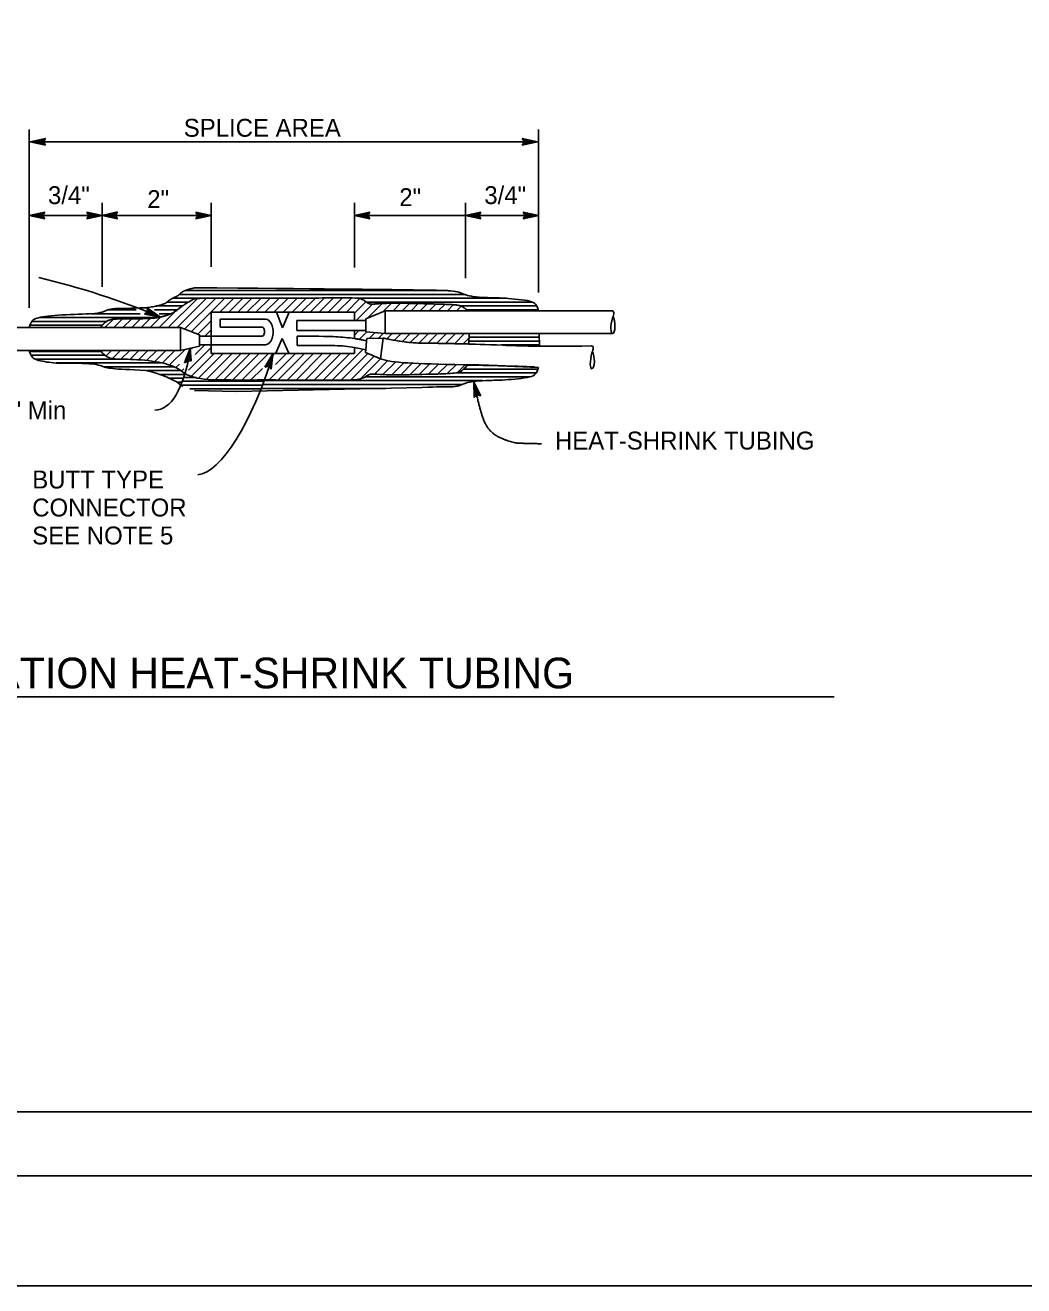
# Model space of a CAD drawing. Extents: x -893 to 867, y -474 to 712.
# Drawn here: x -132.4 to 258, y -474 to 18.4 of the extents above; entities that cross this region are included whole.
import ezdxf

# ---------------------------------------------------------------- set-up
doc = ezdxf.new("R2010")
doc.units = 0
for name, color, linetype in [('56 Stage 3 Anno', 7, 'Continuous'), ('57 Undefined', 7, 'Continuous'), ('60 Nongeo Data', 7, 'Continuous'), ('border_PLOTTING-ELEMENTS', 7, 'Continuous'), ('border_rw_22x34_Cut_Lines', 7, 'Continuous'), ('border_SHEET', 7, 'Continuous')]:
    doc.layers.add(name, color=color, linetype=linetype)

msp = doc.modelspace()

# ---------------------------------------------------------------- linework, layer by layer
at = {"layer": '56 Stage 3 Anno'}
for p, q in [((-130.77, -91.96), (-130.77, -22.29)), ((68.26, -86.01), (68.26, -22.29)), ((68.26, -27.12), (-130.77, -27.12)), ((-130.44, -27.12), (-124.44, -25.79)), ((-124.44, -28.46), (-130.44, -27.12)), ((-130.44, -27.12), (-130.44, -27.12)), ((-124.65, -28.11), (-129.06, -27.12)), ((-129.04, -27.12), (-124.67, -26.15)), ((-127.67, -27.12), (-124.85, -26.5)), ((-124.89, -27.75), (-127.67, -27.12)), ((-126.29, -27.12), (-125.08, -26.86)), ((-125.06, -27.4), (-126.29, -27.12)), ((-124.44, -25.79), (-125.24, -27.12)), ((-125.24, -27.12), (-124.44, -28.46)), ((-124.44, -25.79), (-124.44, -25.79)), ((-124.44, -28.46), (-124.44, -28.46)), ((67.93, -27.12), (61.93, -25.79)), ((61.93, -25.79), (61.93, -25.79)), ((61.93, -25.79), (62.73, -27.12)), ((62.73, -27.12), (61.93, -28.46)), ((61.93, -28.46), (67.93, -27.12)), ((61.93, -28.46), (61.93, -28.46)), ((62.14, -28.11), (66.55, -27.12)), ((66.54, -27.12), (62.16, -26.15)), ((65.16, -27.12), (62.34, -26.5)), ((62.38, -27.75), (65.16, -27.12)), ((62.55, -27.4), (63.78, -27.12)), ((63.78, -27.12), (62.57, -26.86)), ((67.93, -27.12), (67.93, -27.12)), ((-102.26, -83.83), (-102.26, -50.9)), ((-59.67, -76.02), (-59.67, -50.9)), ((-3.67, -76.25), (-3.67, -50.9)), ((39.75, -80.35), (39.75, -50.9)), ((-124.77, -54.56), (-130.77, -55.9)), ((-130.77, -55.9), (-124.77, -54.57)), ((-101.37, -55.9), (-130.77, -55.9)), ((-130.77, -55.9), (-130.77, -55.9)), ((-130.77, -55.9), (-124.77, -57.23)), ((-130.77, -55.9), (-102.26, -55.9)), ((-124.77, -57.24), (-130.77, -55.9)), ((-130.77, -55.9), (-130.77, -55.9)), ((-124.99, -54.92), (-129.39, -55.9)), ((-124.99, -56.89), (-129.39, -55.9)), ((-129.38, -55.9), (-125, -54.93)), ((-129.38, -55.91), (-125, -56.87)), ((-125.22, -55.28), (-128.01, -55.9)), ((-128.01, -55.9), (-125.18, -55.28)), ((-128.01, -55.9), (-125.18, -56.53)), ((-125.22, -56.53), (-128.01, -55.9)), ((-125.4, -55.62), (-126.63, -55.9)), ((-126.63, -55.9), (-125.42, -55.64)), ((-126.63, -55.9), (-125.42, -56.17)), ((-125.4, -56.18), (-126.63, -55.9)), ((-125.57, -55.9), (-124.77, -54.56)), ((-124.77, -54.57), (-125.57, -55.9)), ((-124.77, -57.23), (-125.57, -55.9)), ((-125.57, -55.9), (-124.77, -57.24)), ((-124.77, -54.56), (-124.77, -54.56)), ((-124.77, -54.57), (-124.77, -54.57)), ((-124.77, -57.23), (-124.77, -57.23)), ((-124.77, -57.24), (-124.77, -57.24)), ((-107.46, -55.9), (-108.26, -54.56)), ((-108.26, -54.56), (-108.26, -54.56)), ((-108.26, -54.56), (-102.26, -55.9)), ((-102.26, -55.9), (-108.26, -57.23)), ((-108.26, -57.23), (-107.46, -55.9)), ((-108.26, -57.23), (-108.26, -57.23)), ((-108.04, -54.92), (-103.64, -55.9)), ((-103.65, -55.91), (-108.02, -56.87)), ((-105.02, -55.9), (-107.85, -56.53)), ((-107.81, -55.28), (-105.02, -55.9)), ((-107.63, -55.62), (-106.4, -55.9)), ((-106.4, -55.9), (-107.61, -56.17)), ((-96.27, -54.52), (-102.27, -55.86)), ((-102.27, -55.86), (-102.27, -55.86)), ((-102.27, -55.86), (-96.27, -57.19)), ((-102.26, -55.9), (-102.26, -55.9)), ((-59.67, -55.9), (-101.37, -55.9)), ((-96.48, -54.88), (-100.89, -55.86)), ((-100.87, -55.86), (-96.5, -56.83)), ((-96.72, -55.24), (-99.5, -55.86)), ((-99.5, -55.86), (-96.68, -56.48)), ((-96.89, -55.58), (-98.12, -55.86)), ((-98.12, -55.86), (-96.91, -56.12)), ((-97.07, -55.86), (-96.27, -54.52)), ((-96.27, -57.19), (-97.07, -55.86)), ((-96.27, -54.52), (-96.27, -54.52)), ((-96.27, -57.19), (-96.27, -57.19)), ((-59.67, -55.9), (-65.67, -54.57)), ((-65.67, -54.57), (-65.67, -54.57)), ((-65.67, -54.57), (-64.87, -55.9)), ((-64.87, -55.9), (-65.67, -57.24)), ((-65.67, -57.24), (-59.67, -55.9)), ((-65.67, -57.24), (-65.67, -57.24)), ((-65.46, -56.89), (-61.05, -55.9)), ((-61.06, -55.9), (-65.44, -54.93)), ((-62.44, -55.9), (-65.26, -55.28)), ((-65.22, -56.53), (-62.44, -55.9)), ((-65.05, -56.18), (-63.82, -55.9)), ((-63.82, -55.9), (-65.03, -55.64)), ((-59.67, -55.9), (-59.67, -55.9)), ((2.33, -54.56), (-3.67, -55.9)), ((39.75, -55.9), (-3.67, -55.9)), ((-3.67, -55.9), (-3.67, -55.9)), ((-3.67, -55.9), (2.33, -57.23)), ((2.11, -54.92), (-2.29, -55.9)), ((-2.28, -55.91), (2.09, -56.87)), ((1.88, -55.28), (-0.91, -55.9)), ((-0.91, -55.9), (1.92, -56.53)), ((1.7, -55.62), (0.47, -55.9)), ((0.47, -55.9), (1.68, -56.17)), ((1.53, -55.9), (2.33, -54.56)), ((2.33, -57.23), (1.53, -55.9)), ((2.33, -54.56), (2.33, -54.56)), ((2.33, -57.23), (2.33, -57.23)), ((45.75, -54.56), (39.75, -55.9)), ((68.26, -55.9), (39.75, -55.9)), ((39.75, -55.9), (39.75, -55.9)), ((39.75, -55.9), (45.75, -57.23)), ((45.53, -54.92), (41.13, -55.9)), ((41.14, -55.91), (45.52, -56.87)), ((45.3, -55.28), (42.51, -55.9)), ((42.51, -55.9), (45.34, -56.53)), ((45.12, -55.62), (43.89, -55.9)), ((43.89, -55.9), (45.1, -56.17)), ((44.95, -55.9), (45.75, -54.56)), ((45.75, -57.23), (44.95, -55.9)), ((45.75, -54.56), (45.75, -54.56)), ((45.75, -57.23), (45.75, -57.23)), ((68.26, -55.9), (62.26, -54.57)), ((62.26, -54.57), (62.26, -54.57)), ((62.26, -54.57), (63.06, -55.9)), ((63.06, -55.9), (62.26, -57.24)), ((62.26, -57.24), (68.26, -55.9)), ((62.26, -57.24), (62.26, -57.24)), ((62.48, -56.89), (66.88, -55.9)), ((66.87, -55.9), (62.5, -54.93)), ((65.5, -55.9), (62.67, -55.28)), ((62.71, -56.53), (65.5, -55.9)), ((62.89, -56.18), (64.12, -55.9)), ((64.12, -55.9), (62.91, -55.64)), ((68.26, -55.9), (68.26, -55.9)), ((-67.9, -107.71), (-70.15, -113.43)), ((-67.52, -112.75), (-67.9, -107.71)), ((-67.9, -107.71), (-67.9, -107.71)), ((-70.15, -113.43), (-68.71, -112.85)), ((-68.12, -109.09), (-69.76, -113.26)), ((-68.33, -110.44), (-69.39, -113.14)), ((-68.55, -111.81), (-69, -112.96)), ((-68.71, -112.85), (-67.52, -112.75)), ((-68.47, -111.97), (-68.55, -111.81)), ((-68.15, -112.2), (-68.33, -110.44)), ((-67.83, -112.48), (-68.11, -109.08)), ((-67.52, -112.75), (-67.52, -112.75)), ((-35.53, -109.89), (-38.76, -115.12)), ((-35.99, -111.2), (-38.34, -115.02)), ((-36.44, -112.5), (-37.96, -114.96)), ((-36.77, -115.34), (-36.44, -112.5)), ((-36.5, -115.68), (-35.98, -111.19)), ((-36.24, -116), (-35.53, -109.89)), ((-35.53, -109.89), (-35.53, -109.89)), ((-70.15, -113.43), (-70.15, -113.43)), ((-38.76, -115.12), (-37.24, -114.8)), ((-38.76, -115.12), (-38.76, -115.12)), ((-36.89, -113.81), (-37.54, -114.86)), ((-37.24, -114.8), (-36.24, -116)), ((-37.04, -115.06), (-36.89, -113.81)), ((-36.24, -116), (-36.24, -116)), ((45.71, -126.39), (42.98, -120.88)), ((42.98, -120.88), (42.98, -120.88)), ((42.98, -120.88), (43.12, -127.03)), ((45.31, -126.27), (43.31, -122.22)), ((43.31, -122.23), (43.41, -126.71)), ((43.12, -127.03), (44.22, -125.93)), ((43.12, -127.03), (43.12, -127.03)), ((44.91, -126.12), (43.64, -123.57)), ((43.64, -123.57), (43.7, -126.46)), ((44.53, -126.04), (43.97, -124.91)), ((43.97, -124.91), (44, -126.14)), ((44.22, -125.93), (45.71, -126.39)), ((45.71, -126.39), (45.71, -126.39))]:
    msp.add_line(p, q, dxfattribs=at)
for centre, major_axis, ratio, start_param, end_param in [((-93.06, -48.86), (12.38, -83.04), 0.28858, 6.242126, 7.003795), ((-50.93, -96.16), (15.99, 60.84), 0.298222, 3.247076, 4.562735)]:
    msp.add_ellipse(centre, major_axis=major_axis, ratio=ratio, start_param=start_param, end_param=end_param, dxfattribs=at)
msp.add_open_spline([(43.21, -121.47), (44.85, -130.42), (48.69, -140.77), (58.34, -144.91), (63.75, -144.91), (69.46, -145.1)], degree=2, dxfattribs=at)
at = {"layer": '57 Undefined'}
msp.add_line((-329.08, -243.99), (183.86, -243.99), dxfattribs=at)
at = {"layer": '60 Nongeo Data'}
for p, q in [((-76.5, -99.72), (-65.31, -88.53)), ((-74.69, -88.26), (-61.57, -88.26)), ((-72.97, -99.72), (-61.51, -88.26)), ((-72.19, -86.76), (39.39, -86.76)), ((-70.06, -100.35), (-57.9, -88.19)), ((-69.73, -85.26), (32.69, -85.26)), ((-67.49, -101.31), (-54.35, -88.18)), ((-66.21, -84.13), (-66.21, -84.13)), ((-56.35, -93.71), (-50.81, -88.17)), ((-52.81, -93.71), (-47.28, -88.18)), ((-49.28, -93.71), (-43.75, -88.18)), ((-45.74, -93.71), (-40.21, -88.18)), ((-42.21, -93.71), (-36.68, -88.18)), ((-38.67, -93.71), (-33.14, -88.18)), ((-35.14, -93.71), (-29.6, -88.17)), ((-31.6, -93.71), (-26.06, -88.17)), ((-28.07, -93.71), (-22.52, -88.16)), ((-24.53, -93.71), (-18.97, -88.15)), ((-21, -93.71), (-15.41, -88.13)), ((-17.46, -93.71), (-11.86, -88.11)), ((-13.92, -93.71), (-8.32, -88.11)), ((-10.39, -93.71), (-4.85, -88.17)), ((-6.85, -93.71), (-1.65, -88.51)), ((-3.42, -88.26), (55.77, -88.26)), ((-100.24, -92.76), (-88.98, -92.76)), ((-81.81, -92.76), (-72.95, -92.76)), ((-81.13, -91.26), (-70.89, -91.26)), ((-80.04, -99.72), (-73.36, -93.05)), ((-77.05, -89.76), (-68.58, -89.76)), ((-3.67, -94.07), (0.8, -89.59)), ((-3.03, -96.96), (3.43, -90.5)), ((8.33, -93.11), (0.83, -96.23)), ((1.09, -89.76), (65.59, -89.76)), ((1.53, -95.94), (7.16, -90.31)), ((7.57, -93.43), (10.79, -90.21)), ((97.01, -93.11), (8.33, -93.11)), ((8.33, -93.11), (8.33, -102.02)), ((11.42, -93.11), (14.32, -90.21)), ((14.96, -93.11), (17.82, -90.26)), ((18.49, -93.11), (21.28, -90.33)), ((22.03, -93.11), (24.73, -90.41)), ((25.56, -93.11), (28.17, -90.5)), ((29.1, -93.11), (31.59, -90.62)), ((32.64, -93.11), (34.93, -90.82)), ((36.17, -93.11), (37.88, -91.4)), ((37.5, -91.26), (67.55, -91.26)), ((39.71, -93.11), (40.16, -92.66)), ((40.3, -92.76), (68.17, -92.76)), ((-129.84, -97.26), (-100.4, -97.26)), ((-126.65, -95.76), (-80.78, -95.76)), ((-106.75, -94.26), (-87.39, -94.26)), ((-101.25, -99.72), (-98.05, -96.52)), ((-97.72, -99.72), (-94.3, -96.31)), ((-94.18, -99.72), (-90.71, -96.26)), ((-90.64, -99.72), (-87.13, -96.2)), ((-87.11, -99.72), (-83.45, -96.06)), ((-83.57, -99.72), (-79.33, -95.48)), ((-80, -94.26), (-75.57, -94.26)), ((-64.92, -102.28), (-59.67, -97.03)), ((-3.67, -93.71), (-59.67, -93.71)), ((-59.67, -93.71), (-59.67, -103.03)), ((-38.46, -96.37), (-56.23, -96.37)), ((-56.23, -96.37), (-56.23, -99.51)), ((-31.77, -99.82), (-34.15, -93.71)), ((-29.15, -93.71), (-31.77, -99.82)), ((-26.17, -96.96), (-26.17, -100.9)), ((0.83, -96.96), (-26.17, -96.96)), ((-3.67, -93.71), (-3.67, -96.96)), ((0.51, -96.96), (0.83, -96.64)), ((0.83, -96.23), (0.83, -100.9)), ((97.16, -95.84), (97.16, -95.84)), ((-151.41, -99.72), (-71.73, -99.72)), ((-130.5, -98.76), (-102.18, -98.76)), ((-71.73, -99.72), (-64.23, -102.53)), ((-71.73, -108.63), (-71.73, -99.72)), ((-64.23, -106.91), (-64.23, -102.53)), ((-39.78, -103.03), (-64.23, -103.03)), ((-62.14, -103.03), (-59.67, -100.57)), ((-59.67, -103.03), (-59.67, -109.84)), ((-39.78, -99.51), (-56.23, -99.51)), ((-3.67, -100.9), (-26.17, -100.9)), ((-26.07, -103.09), (-26.07, -106.66)), ((-3.67, -100.9), (0.83, -100.9)), ((-3.67, -103.99), (-3.67, -100.9)), ((-3.67, -102.61), (-1.96, -100.9)), ((-1.82, -104.3), (1.14, -101.34)), ((0.83, -100.9), (0.83, -101.31)), ((0.83, -101.31), (8.33, -102.02)), ((2.1, -103.91), (4.37, -101.65)), ((5.7, -103.85), (7.59, -101.95)), ((8.33, -102.02), (41.1, -101.98)), ((8.99, -104.1), (11.06, -102.02)), ((12.03, -104.59), (14.6, -102.01)), ((15.18, -104.98), (18.14, -102.01)), ((18.42, -105.27), (21.68, -102)), ((21.73, -105.5), (25.23, -102)), ((25.09, -105.67), (28.77, -101.99)), ((28.5, -105.8), (32.31, -101.99)), ((31.94, -105.9), (35.85, -101.98)), ((35.39, -105.98), (39.39, -101.98)), ((41.1, -101.98), (41.01, -106.12)), ((97.2, -102.02), (41.1, -101.98)), ((68.52, -102.02), (68.62, -106.9)), ((-76.01, -114.31), (-69.91, -108.21)), ((-71.73, -108.63), (-64.23, -106.91)), ((-68.56, -116.31), (-59.67, -107.42)), ((-67.41, -108.09), (-67.37, -108.05)), ((-67.08, -107.76), (-66.83, -107.51)), ((-65.93, -110.15), (-62.2, -106.41)), ((-38.46, -106.41), (-64.23, -106.41)), ((-31.88, -103.94), (-34.38, -109.75)), ((-29.38, -109.75), (-31.88, -103.94)), ((-12.38, -120.24), (-0.26, -108.12)), ((-3.67, -107.43), (-3.67, -109.84)), ((-3.67, -107.43), (0.76, -108.33)), ((-3.67, -107.99), (-3.2, -107.52)), ((0.76, -108.33), (0.66, -109.42)), ((1.07, -105.02), (0.76, -108.33)), ((1.18, -103.92), (1.07, -105.01)), ((7.59, -103.82), (1.18, -103.92)), ((7.59, -103.82), (6.52, -111.89)), ((38.84, -106.06), (41.06, -103.84)), ((41.04, -104.98), (68.58, -104.98)), ((41.07, -103.48), (68.55, -103.48)), ((53.67, -106.48), (68.61, -106.48)), ((-151.55, -108.63), (-71.73, -108.63)), ((-130.77, -108.63), (-102.9, -108.63)), ((-130.66, -109.02), (-102.63, -109.02)), ((-130.15, -110.52), (-101.24, -110.52)), ((-128.49, -112.02), (-95.69, -112.02)), ((-102.59, -109.07), (-102.15, -108.63)), ((-100.82, -110.84), (-98.61, -108.63)), ((-98.26, -111.81), (-95.08, -108.63)), ((-94.96, -112.05), (-91.54, -108.63)), ((-91.51, -112.14), (-88, -108.63)), ((-88.14, -112.3), (-84.47, -108.63)), ((-84.91, -112.61), (-80.93, -108.63)), ((-81.81, -113.04), (-77.4, -108.63)), ((-78.83, -113.6), (-73.86, -108.63)), ((-68.73, -112.95), (-68.63, -112.84)), ((-67.36, -118.65), (-58.56, -109.84)), ((-64.56, -119.38), (-55.02, -109.84)), ((-61.48, -119.84), (-51.49, -109.84)), ((-3.67, -109.84), (-59.67, -109.84)), ((-58.18, -120.07), (-47.95, -109.84)), ((-54.72, -120.15), (-44.42, -109.84)), ((-51.21, -120.17), (-40.88, -109.84)), ((-47.68, -120.18), (-37.34, -109.84)), ((-37.07, -120.17), (-26.74, -109.84)), ((-34.53, -114.1), (-30.27, -109.84)), ((-33.53, -120.17), (-23.2, -109.84)), ((-30, -120.18), (-19.67, -109.84)), ((-26.47, -120.18), (-16.13, -109.84)), ((-22.94, -120.19), (-12.6, -109.84)), ((-19.42, -120.2), (-9.06, -109.84)), ((-15.9, -120.22), (-5.52, -109.84)), ((-8.86, -120.25), (1.59, -109.81)), ((-5.27, -120.19), (4.07, -110.85)), ((-1.29, -119.76), (6.56, -111.9)), ((6.52, -111.89), (0.66, -109.42)), ((4.13, -117.86), (9.43, -112.57)), ((7.47, -118.06), (12.59, -112.94)), ((10.93, -118.14), (15.87, -113.2)), ((89.13, -109.59), (89.13, -109.59)), ((-120.28, -113.52), (-79.2, -113.52)), ((-101.44, -115.02), (-74.03, -115.02)), ((-84.88, -116.52), (-71.62, -116.52)), ((-79.47, -118.02), (-70.05, -118.02)), ((-73.46, -115.3), (-72.1, -113.94)), ((-71.34, -116.72), (-70.41, -115.79)), ((-69.94, -117.67), (-69.73, -117.67)), ((-44.14, -120.17), (-39.66, -115.7)), ((14.46, -118.14), (19.2, -113.4)), ((18.05, -118.09), (22.57, -113.57)), ((21.66, -118.02), (25.96, -113.72)), ((25.28, -117.93), (29.36, -113.85)), ((28.92, -117.82), (32.77, -113.97)), ((32.59, -117.69), (36.19, -114.09)), ((35.91, -117.43), (67.3, -117.43)), ((36.49, -117.33), (39.61, -114.21)), ((39.04, -115.93), (68.07, -115.93)), ((40.43, -114.43), (46.62, -114.43)), ((40.64, -114.17), (68.26, -115.24)), ((-75.99, -119.52), (-70.53, -119.52)), ((-73.17, -121.02), (-71.07, -121.02)), ((-71.52, -122.17), (-39.63, -122.17)), ((-70.93, -120.67), (-39.05, -120.67)), ((-70.41, -119.17), (-65.55, -119.17)), ((-39.53, -121.93), (38.55, -121.93)), ((-38.96, -120.43), (46.34, -120.43)), ((0.53, -118.93), (64.55, -118.93)), ((-68.05, -123.67), (-40.21, -123.67)), ((-40.12, -123.43), (8.4, -123.43))]:
    msp.add_line(p, q, dxfattribs=at)
msp.add_lwpolyline([(-85.77, -94.4), (-79.82, -95.46), (-84.76, -91.97), (-84.7, -92.38), (-81.08, -94.93), (-85.45, -94.16), (-85.12, -93.91), (-82.33, -94.41), (-84.64, -92.78), (-84.58, -93.18), (-83.58, -93.89), (-84.79, -93.67), (-84.54, -93.48), (-84.76, -91.97), (-84.54, -93.48)], close=True, dxfattribs=at)
msp.add_lwpolyline([(-66.21, -124.22), (-49.98, -124.64), (22.75, -123.13)], dxfattribs=at)
for centre, major_axis, ratio, start_param, end_param in [((-195.51, -457.04), (0, -384.82), 0.878496, 2.792079, 2.937815), ((95.7, -95.77), (-1.68, -2.55), 0.426388, 1.816043, 3.421418), ((-38.46, -101.39), (0, -5.02), 0.597652, 0, 3.141593), ((98.46, -96.4), (-1.34, -5.61), 0.241286, 4.670166, 6.351824), ((97.01, -98.46), (-0.21, 3.56), 0.307837, 3.131399, 5.751019), ((-39.78, -101.27), (0, -1.76), 0.567938, 0, 3.141593), ((87.66, -109.52), (-1.68, -2.55), 0.426388, 1.816043, 3.421418), ((90.42, -110.15), (-1.34, -5.61), 0.241286, 4.670166, 6.351824), ((88.98, -112.21), (-0.21, 3.56), 0.307837, 3.131399, 5.751019)]:
    msp.add_ellipse(centre, major_axis=major_axis, ratio=ratio, start_param=start_param, end_param=end_param, dxfattribs=at)
for points, degree in [([(-102.9, -99.72), (-101.87, -98.18), (-99.95, -96.77), (-97.03, -96.26), (-85.63, -96.26), (-79.98, -95.86), (-74.43, -94.04), (-71.4, -91.51), (-67.87, -89.29), (-65.69, -88.14), (-49.31, -88.18), (-16.12, -88.18), (-2.5, -87.98), (0.22, -89.09), (2.36, -90.75), (5.57, -90.3), (13.47, -90.12), (28.77, -90.51), (35.91, -90.76), (38.36, -91.31), (40.78, -93.11)], 2), ([(-85.26, -91.93), (-78.77, -91.21), (-75.49, -88.46), (-72.76, -87.42), (-70.95, -85.56), (-67.87, -84.55), (-65.95, -84.11)], 2), ([(-66.21, -84.13), (30.19, -84.95), (34.38, -85.4), (37.23, -85.75), (39.73, -87.02), (42.69, -87.67), (47.17, -88.03), (54.41, -88.06), (66.42, -89.18), (67.66, -90.69), (68.26, -93.11)], 3), ([(-130.77, -99.72), (-130.16, -97.39), (-128.93, -95.89), (-120.77, -94.7), (-105.2, -94.38), (-102.24, -93.73), (-99.74, -92.46), (-96.89, -92.11), (-91.69, -92.27), (-85.26, -91.93)], 3), ([(-26.07, -103.09), (-16.24, -103.07), (-10.94, -103.24), (-6.05, -103.62), (-3.67, -103.99)], 3), ([(-26.07, -106.66), (-16.23, -106.64), (-11.59, -106.62), (-5.96, -107.01), (-3.67, -107.43)], 3), ([(1.09, -104.88), (-0.72, -104.49), (-2.27, -104.21), (-3.64, -103.99)], 2), ([(41.01, -106.12), (28.56, -105.79), (16.85, -105.76), (7.59, -103.82)], 2), ([(41.01, -106.12), (41.28, -106.13), (54.16, -106.48), (67.6, -107.23), (88.98, -106.87)], 3), ([(-130.77, -108.63), (-130.16, -110.96), (-128.93, -112.46), (-120.77, -113.66), (-116.91, -113.58), (-109.67, -113.62), (-105.2, -113.98), (-102.24, -114.62), (-99.74, -115.89), (-91.69, -116.09), (-85.26, -116.43)], 3), ([(-102.9, -108.63), (-101.87, -110.17), (-99.95, -111.59), (-97.03, -112.09), (-85.63, -112.09), (-74.43, -114.31), (-71.4, -116.84), (-65.69, -120.21), (-49.31, -120.17), (-16.12, -120.17), (-2.5, -120.37), (0.22, -119.26), (2.36, -117.6), (5.57, -118.05), (13.47, -118.23), (28.77, -117.85), (35.91, -117.59), (38.36, -117.04), (40.64, -114.17)], 3), ([(6.52, -111.89), (11.1, -113.65), (27.91, -113.77), (89.18, -115.77), (40.64, -114.17)], 3), ([(-85.26, -116.43), (-78.78, -118.07), (-75.49, -119.89), (-72.76, -120.93), (-70.95, -122.79)], 3), ([(22.75, -123.13), (29.18, -122.79), (34.38, -122.95), (37.23, -122.6), (39.73, -121.33), (42.69, -120.68), (47.17, -120.33), (54.41, -120.29), (66.42, -119.17), (67.66, -117.67), (68.26, -115.24)], 3)]:
    msp.add_open_spline(points, degree=degree, dxfattribs=at)
at = {"layer": 'border_PLOTTING-ELEMENTS'}
for points in [[(-893.46, -474.05), (866.55, -474.05), (866.55, 711.96), (-893.46, 711.96)], [(-863.46, 668.96), (836.55, 668.96), (836.55, -431.05), (-863.46, -431.05)]]:
    msp.add_lwpolyline(points, close=True, dxfattribs=at)
at = {"layer": 'border_rw_22x34_Cut_Lines'}
msp.add_lwpolyline([(-863.46, 668.96), (836.55, 668.96), (836.55, -431.05), (-863.46, -431.05)], close=True, dxfattribs=at)
at = {"layer": 'border_SHEET'}
msp.add_line((811.55, -406.05), (-813.46, -406.05), dxfattribs=at)

# ---------------------------------------------------------------- texts
at = {"layer": '57 Undefined'}
for s, height, p in [('SPLICE AREA', 7, (-70.4, -25.15)), ('3/4"', 7, (-123.48, -51.46)), ('3/4"', 7, (47.08, -51.46)), ('2"', 7, (-84.68, -53.01)), ('2"', 7, (13.85, -52.25)), ('PENCILING - 1/4" Min', 7, (-209.1, -135.49)), ('HEAT-SHRINK TUBING', 7, (74.71, -147.34)), ('BUTT TYPE', 7, (-129.63, -162.55)), ('CONNECTOR', 7, (-129.63, -173.49)), ('SEE NOTE 5', 7, (-129.63, -184.42)), ('TYPICAL SPLICE INSULATION HEAT-SHRINK TUBING', 12, (-325.32, -240.64))]:
    msp.add_text(s, height=height, dxfattribs=at).set_placement(p)

doc.saveas('drawing.dxf')
